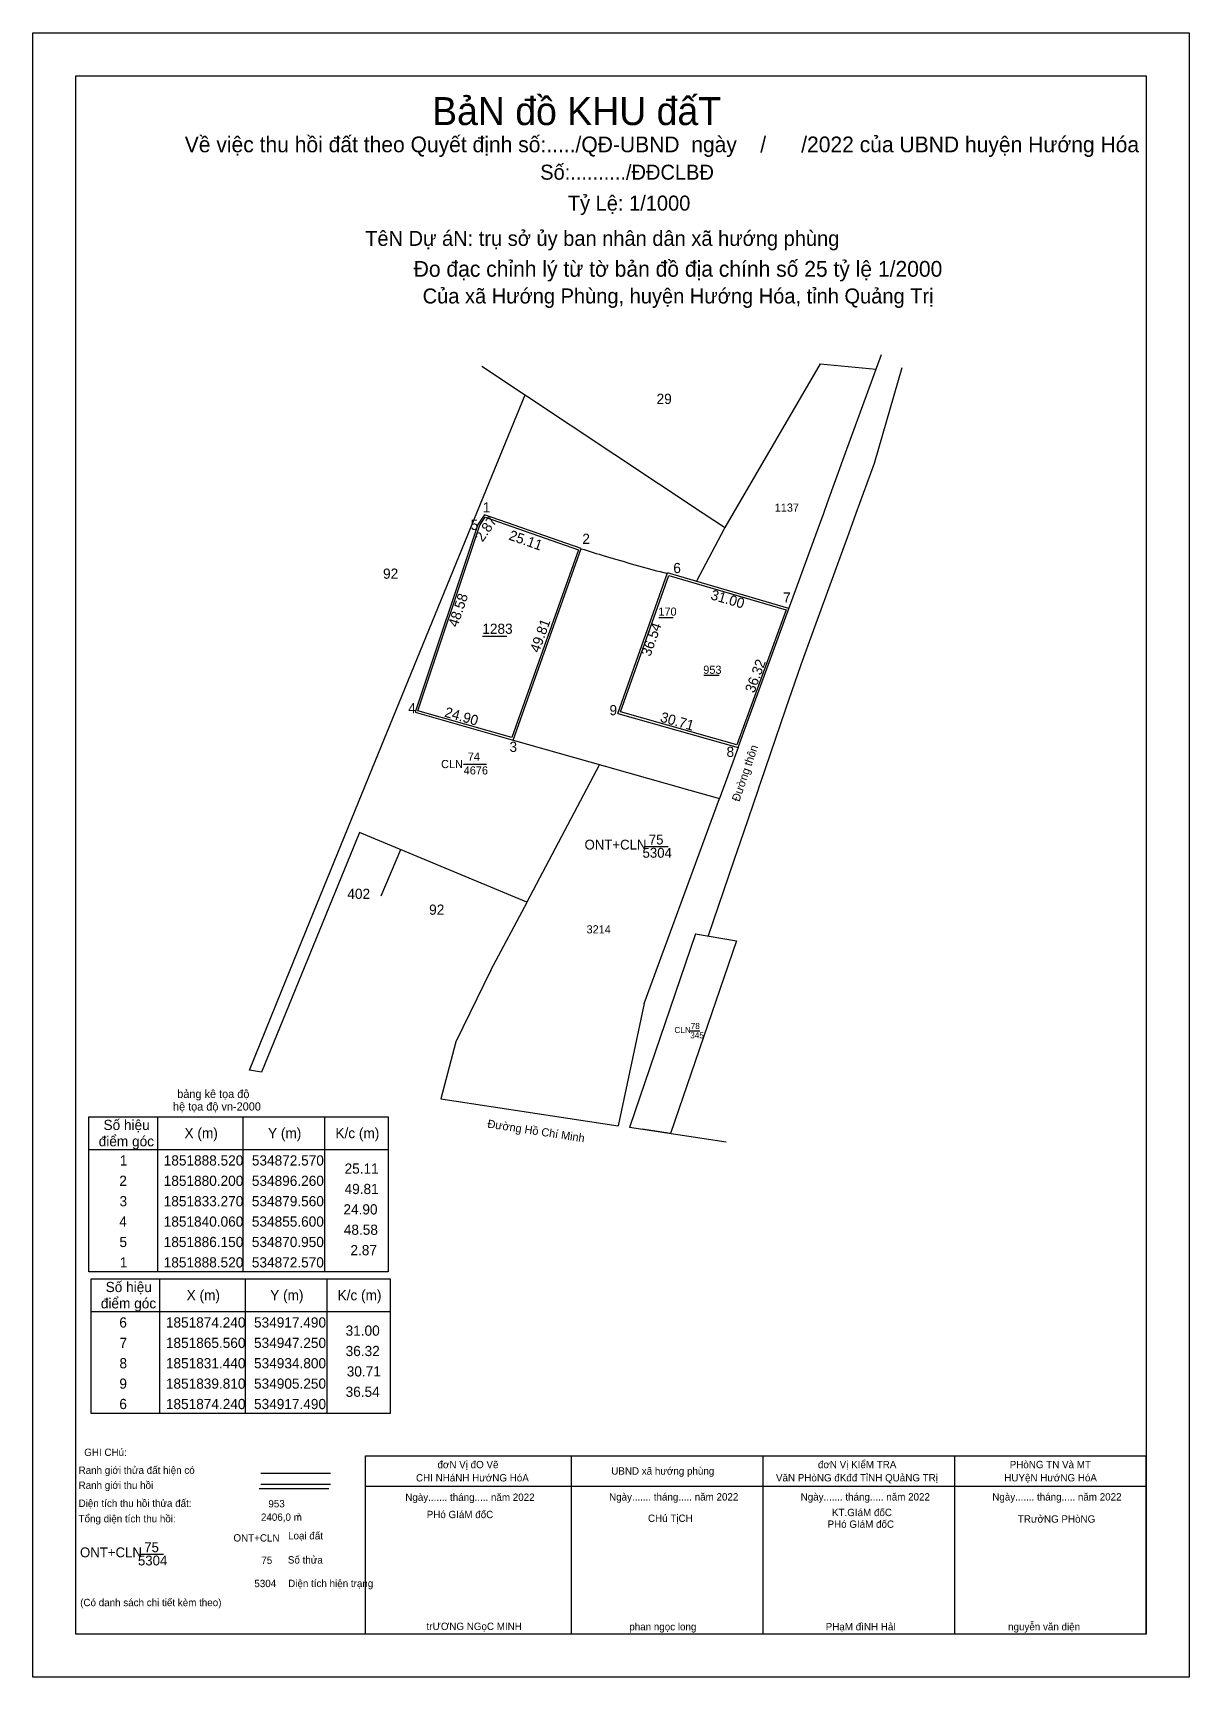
# Model space of a CAD drawing. Extents: x 534762 to 535045, y 1851603 to 1852007.
import ezdxf

# ---------------------------------------------------------------- set-up
doc = ezdxf.new("R2010")
doc.units = 0
for name, color, linetype in [('Level 1', 7, 'Continuous'), ('Level 10', 7, 'Continuous'), ('Level 13', 7, 'Continuous'), ('Level 22', 7, 'Continuous'), ('Level 30', 7, 'Continuous'), ('Level 31', 7, 'Continuous'), ('Level 55', 7, 'Continuous'), ('Level 59', 7, 'Continuous'), ('Level 63', 7, 'Continuous')]:
    doc.layers.add(name, color=color, linetype=linetype)

msp = doc.modelspace()

# ---------------------------------------------------------------- linework, layer by layer
at = {"layer": 'Level 1'}
msp.add_line((534924.35, 1851785.71), (534908.16, 1851738.28), dxfattribs=at)
for points in [[(534872.77, 1851887.92), (534895.62, 1851879.89), (534879.25, 1851833.88), (534856.24, 1851840.4), (534871.4, 1851885.93)], [(534917.8, 1851873.63), (534946.6, 1851865.23), (534934.49, 1851832.05), (534905.9, 1851840.15)]]:
    msp.add_lwpolyline(points, close=True, dxfattribs=at)
at = {"layer": 'Level 10'}
msp.add_line((534931.86, 1851734.65), (534908.16, 1851738.28), dxfattribs=at)
for points in [[(534955.77, 1851888.93), (534956.7, 1851891.5), (534961.15, 1851903.71), (534969.94, 1851927.85)], [(534953.26, 1851882.05), (534954.94, 1851886.66), (534955.77, 1851888.93)], [(534934.8, 1851831.44), (534937.19, 1851837.94), (534953.26, 1851882.05)], [(534940.27, 1851822.67), (534946.5, 1851840.93), (534950.22, 1851851.82)], [(534911.69, 1851768.68), (534930.18, 1851818.91)], [(534927.44, 1851785.09), (534933.91, 1851804.01), (534936.17, 1851810.64), (534939.69, 1851820.97)], [(534939.69, 1851820.97), (534940.04, 1851822), (534940.27, 1851822.67)], [(534861.84, 1851745.26), (534905.33, 1851738.64)]]:
    msp.add_lwpolyline(points, dxfattribs=at)
at = {"layer": 'Level 13'}
msp.add_lwpolyline([(534867.43, 1851827.38), (534873.07, 1851827.38)], dxfattribs=at)
at = {"layer": 'Level 22'}
for p, q in [((534871.92, 1851924.98), (534926.23, 1851888.93)), ((534954.91, 1851925.5), (534933.57, 1851888.93)), ((534954.91, 1851925.5), (534968.62, 1851924.23)), ((534872.31, 1851892.99), (534882.51, 1851917.95)), ((534844.22, 1851824.21), (534872.31, 1851892.99)), ((534872.57, 1851888.52), (534870.95, 1851886.15)), ((534872.57, 1851888.52), (534870.95, 1851886.15)), ((534896.26, 1851880.2), (534872.57, 1851888.52)), ((534896.26, 1851880.2), (534872.57, 1851888.52)), ((534926.23, 1851888.93), (534931.47, 1851885.45)), ((534933.57, 1851888.93), (534931.52, 1851885.42)), ((534870.95, 1851886.15), (534855.6, 1851840.06)), ((534870.95, 1851886.15), (534855.6, 1851840.06)), ((534931.33, 1851885.06), (534924.53, 1851872.19)), ((534931.52, 1851885.42), (534931.33, 1851885.06)), ((534879.56, 1851833.27), (534896.26, 1851880.2)), ((534905.25, 1851839.81), (534917.49, 1851874.24)), ((534947.25, 1851865.56), (534917.49, 1851874.24)), ((534915.35, 1851863.35), (534918.83, 1851863.35)), ((534872.08, 1851858.71), (534878.03, 1851858.71)), ((534926.37, 1851849.17), (534930.09, 1851849.17)), ((534855.6, 1851840.06), (534879.56, 1851833.27)), ((534855.6, 1851840.06), (534879.56, 1851833.27)), ((534905.25, 1851839.81), (534934.8, 1851831.44)), ((534934.8, 1851831.44), (534931.57, 1851822.67)), ((534900.79, 1851827.25), (534896.04, 1851818.25)), ((534829.73, 1851788.74), (534844.22, 1851824.21)), ((534930.95, 1851820.97), (534930.19, 1851818.91)), ((534931.57, 1851822.67), (534930.95, 1851820.97)), ((534896.04, 1851818.25), (534882.98, 1851793.54)), ((534841.87, 1851810.59), (534817.86, 1851751.85)), ((534882.98, 1851793.54), (534841.87, 1851810.59)), ((534911.73, 1851807.18), (534917.59, 1851807.18)), ((534874.15, 1851776.81), (534883.02, 1851793.52)), ((534822.78, 1851771.68), (534829.73, 1851788.74)), ((534934.35, 1851784.06), (534918.2, 1851736.74)), ((534924.35, 1851785.71), (534934.35, 1851784.06)), ((534874.15, 1851776.81), (534865.53, 1851759.25)), ((534814.89, 1851752.29), (534822.78, 1851771.68)), ((534911.69, 1851768.68), (534905.33, 1851738.64)), ((534865.53, 1851759.25), (534861.84, 1851745.26)), ((534923.04, 1851761.93), (534925.4, 1851761.93)), ((534817.86, 1851751.85), (534814.89, 1851752.29)), ((534918.2, 1851736.74), (534911.26, 1851737.8)), ((534787.97, 1851633.62), (534793.83, 1851633.62))]:
    msp.add_line(p, q, dxfattribs=at)
at = {"layer": 'Level 30'}
for p, q in [((534968.2, 1851901.14), (534975.04, 1851924.66)), ((534963.75, 1851888.93), (534968.2, 1851901.14)), ((534961.99, 1851884.09), (534963.75, 1851888.93)), ((534953.26, 1851860.15), (534961.99, 1851884.09)), ((534950.22, 1851851.82), (534953.26, 1851860.15)), ((534879.56, 1851833.27), (534902.2, 1851826.85)), ((534902.2, 1851826.85), (534902.22, 1851826.84)), ((534902.22, 1851826.84), (534903.28, 1851826.54)), ((534903.28, 1851826.54), (534916.92, 1851822.67)), ((534916.92, 1851822.67), (534922.92, 1851820.97)), ((534922.92, 1851820.97), (534930.18, 1851818.91))]:
    msp.add_line(p, q, dxfattribs=at)
at = {"layer": 'Level 31'}
for p, q in [((534843.36, 1851657.72), (534893.91, 1851657.72)), ((534843.36, 1851613.95), (534843.36, 1851657.72)), ((534893.91, 1851613.95), (534893.91, 1851657.72)), ((534893.91, 1851657.72), (534940.91, 1851657.72)), ((534940.91, 1851613.95), (534940.91, 1851657.72)), ((534940.91, 1851613.95), (534940.91, 1851657.72)), ((534940.91, 1851657.72), (534987.9, 1851657.72)), ((534987.9, 1851613.95), (534987.9, 1851657.72)), ((534987.9, 1851613.95), (534987.9, 1851657.72)), ((534987.9, 1851657.72), (535034.89, 1851657.72)), ((535034.89, 1851613.95), (535034.89, 1851657.72)), ((534817.7, 1851653.48), (534834.78, 1851653.48)), ((534817.29, 1851649.72), (534834.36, 1851649.72)), ((534817.7, 1851650.74), (534834.78, 1851650.74)), ((534843.36, 1851650.31), (534893.91, 1851650.31)), ((534893.91, 1851650.31), (534940.91, 1851650.31)), ((534940.91, 1851650.31), (534987.9, 1851650.31)), ((534987.9, 1851650.31), (535034.89, 1851650.31))]:
    msp.add_line(p, q, dxfattribs=at)
at = {"layer": 'Level 55'}
for centre, radius, start, end in [((535020.9, 1852273.72), 412.79, 252.4256, 253.2884), ((535020.9, 1852273.72), 412.79, 253.2884, 253.2913), ((535020.9, 1852273.72), 412.79, 253.2913, 253.4448), ((535021.07, 1852273.66), 412.78, 253.4196, 255.4606)]:
    msp.add_arc(centre, radius, start, end, dxfattribs=at)
at = {"layer": 'Level 63'}
for p, q in [((534852, 1851806.31), (534847.18, 1851794.99)), ((534792.33, 1851740.87), (534792.33, 1851702.87)), ((534813.33, 1851740.87), (534813.33, 1851702.87)), ((534833.33, 1851740.87), (534833.33, 1851702.87)), ((534775.53, 1851732.87), (534848.93, 1851732.87)), ((534792.86, 1851701.13), (534792.86, 1851668.13)), ((534813.86, 1851701.13), (534813.86, 1851668.13)), ((534833.86, 1851701.13), (534833.86, 1851668.13)), ((534776.06, 1851693.13), (534849.46, 1851693.13))]:
    msp.add_line(p, q, dxfattribs=at)
for points in [[(534761.8, 1852006.69), (535045.39, 1852006.69), (535045.39, 1851603.45), (534761.8, 1851603.45), (534761.8, 1852006.69)], [(534772.3, 1851996.19), (535034.89, 1851996.19), (535034.89, 1851613.95), (534772.3, 1851613.95), (534772.3, 1851996.19)]]:
    msp.add_lwpolyline(points, dxfattribs=at)
for points in [[(534775.53, 1851740.87), (534848.93, 1851740.87), (534848.93, 1851702.87), (534775.53, 1851702.87)], [(534776.06, 1851701.13), (534849.46, 1851701.13), (534849.46, 1851668.13), (534776.06, 1851668.13)]]:
    msp.add_lwpolyline(points, close=True, dxfattribs=at)

# ---------------------------------------------------------------- texts
at = {"layer": 'Level 1'}
for s, height, p in [('1283', 2.5, (534872.04, 1851859.31)), ('2406,0 m', 1.8, (534817.73, 1851641.78))]:
    msp.add_text(s, height=height, dxfattribs=at).set_placement(p)
at = {"layer": 'Level 13'}
for s, height, p in [('CLN ', 1.997, (534861.93, 1851826.38)), ('4676', 2, (534867.47, 1851824.82)), ('74', 1.997, (534868.48, 1851828.2))]:
    msp.add_text(s, height=height, dxfattribs=at).set_placement(p)
at = {"layer": 'Level 22'}
for s, height, p in [('1137', 2, (534943.75, 1851889.27)), ('170', 2, (534915.22, 1851863.76)), ('953', 2, (534926.23, 1851849.5)), ('ONT+CLN', 2.42, (534897.11, 1851806.4)), ('5304', 2.42, (534911.33, 1851804.4)), ('75', 2.42, (534912.87, 1851807.64)), ('3214', 2, (534897.6, 1851785.84)), ('CLN', 1.5, (534919.16, 1851761.41)), ('78', 1.5, (534923.15, 1851762.39)), ('345', 1.5, (534923.02, 1851760.11)), ('ONT+CLN', 2.42, (534773.35, 1851632.84)), ('5304', 2.42, (534787.57, 1851630.84)), ('75', 2.42, (534789.11, 1851634.08))]:
    msp.add_text(s, height=height, dxfattribs=at).set_placement(p)
for s, height, rotation, p in [('Đường thôn', 2, 71.1574, (534935.06, 1851818.02)), ('Đường Hồ Chí Minh', 1.9999, 351.3455, (534873.19, 1851738.23))]:
    msp.add_text(s, height=height, rotation=rotation, dxfattribs=at).set_placement(p)
at = {"layer": 'Level 31'}
for s, height, p in [('BảN đồ KHU đấT', 6.8606, (534859.72, 1851984.08)), ('Về việc thu hồi đất theo Quyết định số:...../QĐ-UBND  ngày    /      /2022 của UBND huyện Hướng Hóa', 3.86, (534799.05, 1851977.41)), ('Số:........../ĐĐCLBĐ', 3.6754, (534886.23, 1851970.69)), ('Tỷ Lệ: 1/1000', 3.6754, (534893, 1851963.11)), ('TêN Dự áN: trụ sở ủy ban nhân dân xã hướng phùng', 3.6754, (534843.3, 1851954.46)), ('Đo đạc chỉnh lý từ tờ bản đồ địa chính số 25 tỷ lệ 1/2000', 3.86, (534855.2, 1851946.89)), ('Của xã Hướng Phùng, huyện Hướng Hóa, tỉnh Quảng Trị', 3.6754, (534857.4, 1851940.33)), ('GHI CHú:', 1.8, (534774.39, 1851657.69)), ('Ranh giới thửa đất hiện có', 1.8, (534773.01, 1851653.3)), ('CHI NHáNH HướNG HóA', 1.8, (534855.77, 1851651.44)), ('đơN Vị đO Vẽ', 1.8, (534861.04, 1851654.68)), ('UBND xã hướng phùng', 1.8, (534903.66, 1851653.11)), ('VăN PHòNG đKđđ TỉNH QUảNG TRị', 1.8, (534944.06, 1851651.45)), ('đơN Vị KIểM TRA', 1.8, (534954.36, 1851654.69)), ('HUYệN HướNG HóA', 1.8, (535000.06, 1851651.45)), ('PHòNG TN Và MT', 1.8, (535001.39, 1851654.69)), ('Ranh giới thu hồi', 1.8, (534773.01, 1851649.62)), ('Diện tích thu hồi thửa đất:', 1.8, (534773.01, 1851645.19)), ('953', 1.8, (534819.56, 1851645.08)), ('Ngày....... tháng..... năm 2022', 1.8, (534853.14, 1851646.67)), ('Ngày....... tháng..... năm 2022', 1.8, (534903.12, 1851646.76)), ('Ngày....... tháng..... năm 2022', 1.8, (534950.11, 1851646.76)), ('Ngày....... tháng..... năm 2022', 1.8, (534997.11, 1851646.76)), ('Tổng diện tích thu hồi:', 1.8, (534773.01, 1851641.41)), ('2', 0.9, (534826.63, 1851642.77)), ('PHó GIáM đốC', 1.8, (534858.4, 1851642.44)), ('CHủ TịCH', 1.8, (534912.67, 1851641.52)), ('PHó GIáM đốC', 1.8, (534956.7, 1851640.07)), ('KT.GIáM đốC', 1.8, (534957.8, 1851642.94)), ('TRưởNG PHòNG', 1.8, (535003.4, 1851641.33)), ('ONT+CLN', 1.8, (534810.99, 1851636.7)), ('Loại đất', 1.8, (534824.39, 1851637.22)), ('Số thửa', 1.8, (534824.34, 1851631.31)), ('75', 1.8, (534817.83, 1851631.19)), ('5304', 1.8, (534816.12, 1851625.52)), ('Diện tích hiện trạng', 1.8, (534824.41, 1851625.54)), ('(Có danh sách chi tiết kèm theo)', 1.8, (534773.4, 1851620.85)), ('nguyễn văn diện', 1.8, (535000.99, 1851614.92)), ('trƯƠNG NGọC MINH', 1.8, (534858.35, 1851615.01)), ('phan ngọc long', 1.8, (534908.08, 1851614.92)), ('PHạM đìNH HảI', 1.8, (534956.26, 1851614.92))]:
    msp.add_text(s, height=height, dxfattribs=at).set_placement(p)
at = {"layer": 'Level 59'}
for s, p in [('bảng kê tọa độ', (534797.21, 1851745.48)), ('hệ tọa độ vn-2000', (534796.16, 1851742.4))]:
    msp.add_text(s, height=2, dxfattribs=at).set_placement(p)
at = {"layer": 'Level 63'}
for s, p in [('29', (534914.78, 1851915.69)), (' 1', (534871.22, 1851889.08)), (' 5', (534868.24, 1851884.81)), (' 2', (534895.64, 1851881.37)), ('92', (534847.68, 1851872.82)), ('6', (534918.88, 1851874.2)), ('7', (534945.8, 1851866.96)), (' 4', (534852.93, 1851839.83)), ('9', (534903.23, 1851839.35)), (' 3', (534877.77, 1851830.35)), ('8', (534931.93, 1851829.12)), ('402', (534838.93, 1851794.3)), ('92', (534858.99, 1851790.42)), ('Số hiệu', (534779.12, 1851737.62)), ('X (m)', (534798.99, 1851735.62)), ('Y (m)', (534819.47, 1851735.62)), ('K/c (m)', (534836, 1851735.62)), ('điểm góc', (534777.94, 1851733.62)), (' 1', (534782.19, 1851728.92)), ('1851888.520', (534793.89, 1851728.92)), ('534872.570', (534815.51, 1851728.92)), (' 2', (534782.06, 1851723.92)), ('1851880.200', (534793.89, 1851723.92)), ('534896.260', (534815.51, 1851723.92)), ('25.11', (534838.25, 1851726.92)), ('49.81', (534838.25, 1851721.92)), (' 3', (534782.12, 1851718.92)), ('1851833.270', (534793.89, 1851718.92)), ('534879.560', (534815.51, 1851718.92)), ('24.90', (534837.97, 1851716.92)), (' 4', (534782.05, 1851713.92)), ('1851840.060', (534793.89, 1851713.92)), ('534855.600', (534815.51, 1851713.92)), ('48.58', (534838.06, 1851711.92)), (' 5', (534782.1, 1851708.92)), ('1851886.150', (534793.89, 1851708.92)), ('534870.950', (534815.51, 1851708.92)), (' 1', (534782.19, 1851703.92)), ('1851888.520', (534793.89, 1851703.92)), ('534872.570', (534815.51, 1851703.92)), ('2.87', (534839.69, 1851706.92)), ('Số hiệu', (534779.65, 1851697.88)), ('X (m)', (534799.52, 1851695.88)), ('Y (m)', (534820, 1851695.88)), ('K/c (m)', (534836.53, 1851695.88)), ('điểm góc', (534778.47, 1851693.88)), ('6', (534783, 1851689.18)), ('1851874.240', (534794.42, 1851689.18)), ('534917.490', (534816.04, 1851689.18)), ('31.00', (534838.5, 1851687.18)), ('7', (534783.04, 1851684.18)), ('1851865.560', (534794.42, 1851684.18)), ('534947.250', (534816.04, 1851684.18)), ('8', (534783.04, 1851679.18)), ('1851831.440', (534794.42, 1851679.18)), ('534934.800', (534816.04, 1851679.18)), ('36.32', (534838.51, 1851682.18)), ('30.71', (534838.78, 1851677.18)), ('9', (534783.01, 1851674.18)), ('1851839.810', (534794.42, 1851674.18)), ('534905.250', (534816.04, 1851674.18)), ('36.54', (534838.5, 1851672.18)), ('6', (534783, 1851669.18)), ('1851874.240', (534794.42, 1851669.18)), ('534917.490', (534816.04, 1851669.18))]:
    msp.add_text(s, height=2.5, dxfattribs=at).set_placement(p)
for s, rotation, p in [('2.87', 55.6457, (534872.1, 1851881.68)), ('25.11', 340.6486, (534878.33, 1851882.47)), ('48.58', 71.58, (534865.95, 1851860.77)), ('31.00', 343.7398, (534927.86, 1851867.82)), ('49.81', 70.4119, (534885.97, 1851854.52)), ('36.54', 70.4295, (534913.24, 1851853.6)), ('36.32', 69.9536, (534938.74, 1851844.64)), ('24.90', 344.1779, (534862.57, 1851839.03)), ('30.71', 344.1853, (534915.5, 1851837.81))]:
    msp.add_text(s, height=2.5, rotation=rotation, dxfattribs=at).set_placement(p)

doc.saveas('drawing.dxf')
